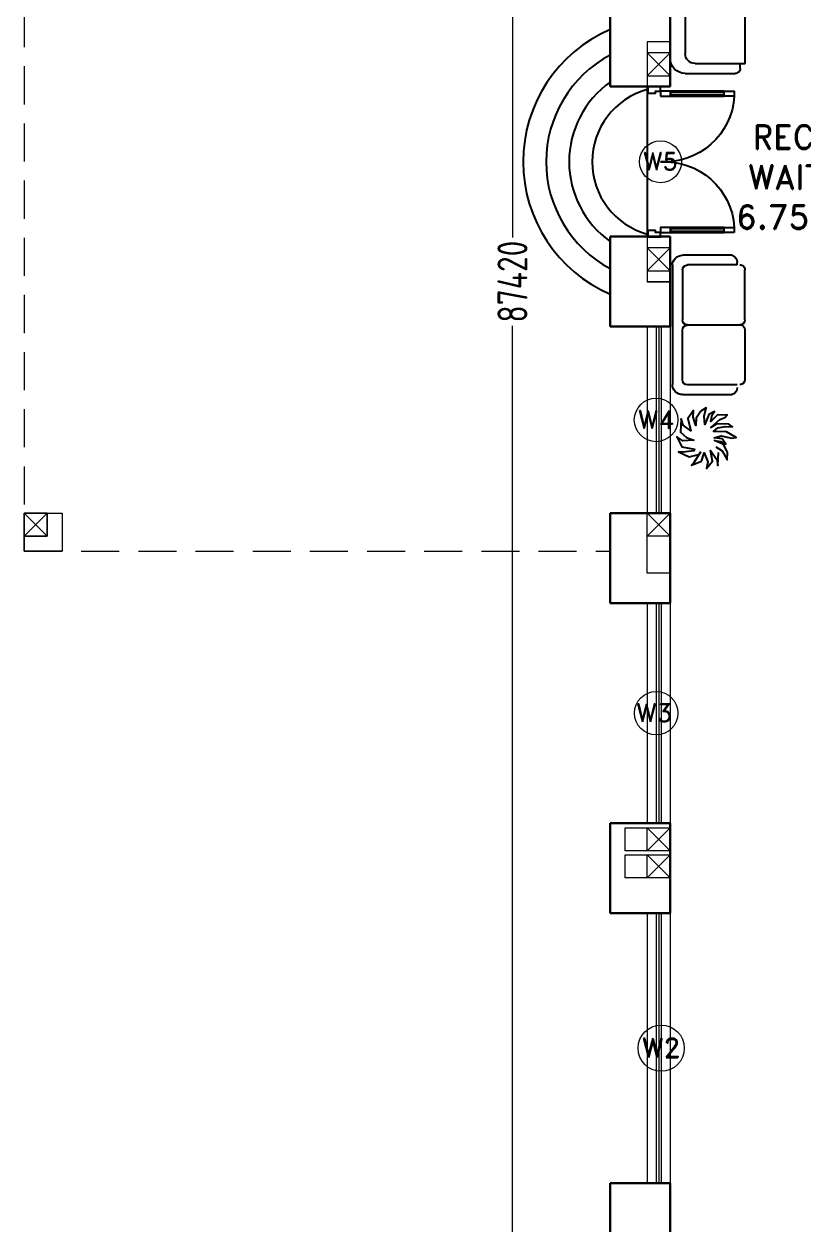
# Model space of a CAD drawing. Header units: inches. Extents: x -605 to 2991212, y -2872845 to 0.
# Drawn here: x 2442706 to 2450503, y -2765277 to -2753269 of the extents above; entities that cross this region are included whole.
import ezdxf

# ---------------------------------------------------------------- set-up
doc = ezdxf.new("R2010")
doc.units = ezdxf.units.IN
doc.header["$LTSCALE"] = 600
doc.header["$MEASUREMENT"] = 0
doc.linetypes.add('DASHED', pattern=[19.05, 12.7, -6.35])
for name, color, linetype in [('A-Door', 150, 'Continuous'), ('A-Glaz', 92, 'Continuous'), ('CAY', 94, 'Continuous'), ('M40-KOLTUKSUNGERI', 136, 'Continuous'), ('NET 01', 8, 'Continuous'), ('see level', 2, 'Continuous'), ('SnT-DIMENSION', 7, 'Continuous'), ('SnT-ROAD', 25, 'Continuous')]:
    doc.layers.add(name, color=color, linetype=linetype)
for name, color, linetype, lineweight in [('DIM', 251, 'Continuous', 0), ('object dash', 250, 'DASHED', 5), ('PV_MASONRY', 10, 'Continuous', 0), ('rRCC 2', 40, 'Continuous', 15), ('TEXT', 7, 'Continuous', 0), ('WALLS', 7, 'Continuous', 30)]:
    doc.layers.add(name, color=color, linetype=linetype, lineweight=lineweight)
doc.layers.add('window', color=7, linetype='Continuous', lineweight=15, true_color=0x735461)
doc.styles.add('DIM', font='geniso.shx', dxfattribs={"width": 0.85})
doc.styles.add('PV_ROMAND', font='romand.shx')
doc.styles.add('ROMAND', font='romand.shx')
doc.dimstyles.new('ST-100', dxfattribs={"dimscale": 100, "dimtxt": 2.5, "dimasz": 2, "dimexe": 0.18, "dimexo": 0.0625, "dimgap": 0.2, "dimtad": 0, "dimdec": 0, "dimzin": 0, "dimdsep": 46, "dimtxsty": 'DIM', "dimblk": 'OPEN90', "dimcen": 0.09, "dimclrd": 256, "dimclrt": 7, "dimadec": 0, "dimazin": 0, "dimtfac": 1, "dimtdec": 0, "dimtofl": 0, "dimtmove": 0, "dimatfit": 3, "dimldrblk": 'OPEN90', "dimfxl": 1, "dimtolj": 1, "dimtzin": 0, "dimlwd": -1, "dimarcsym": 0})

# ---------------------------------------------------------------- blocks, each defined once
blk = doc.blocks.new('A$C5900788F')
at = {"layer": 'A-Door'}
for points in [[(0, 0.59), (0, 0.51), (0.04, 0.51), (0.04, 0.59)], [(1.09, 0.59), (1.09, 0.51), (1.13, 0.51), (1.13, 0.59)], [(0, 0.08), (0, 0.51), (0.04, 0.51), (0.04, 0.08)], [(1.09, 0.08), (1.09, 0.51), (1.13, 0.51), (1.13, 0.08)], [(0, 0), (0, -0.04), (0.015, -0.04), (0.015, -0.05), (0.015, -0.1), (-0.035, -0.1), (-0.035, 0)], [(0, 0), (0, 0.08), (0.04, 0.08), (0.04, 0)], [(1.09, 0), (1.09, 0.08), (1.13, 0.08), (1.13, 0)], [(1.13, 0), (1.165, 0), (1.165, -0.1), (1.115, -0.1), (1.115, -0.05), (1.115, -0.04), (1.13, -0.04)]]:
    blk.add_lwpolyline(points, close=True, dxfattribs=at)
at = {"layer": 'A-Glaz'}
for points in [[(0.01, 0.08), (0.01, 0.51), (0.03, 0.51), (0.03, 0.08)], [(1.1, 0.08), (1.1, 0.51), (1.12, 0.51), (1.12, 0.08)]]:
    blk.add_lwpolyline(points, close=True, dxfattribs=at)
at = {"layer": 'NET 01'}
for centre, start, end in [((0.0075, 0.0325), 356.66366, 86.66366), ((1.1225, 0.0325), 93.33634, 183.33634)]:
    blk.add_arc(centre, 0.5584, start, end, dxfattribs=at)
blk = doc.blocks.new('s1')
at = {"layer": 'M40-KOLTUKSUNGERI', "color": 43, "linetype": 'Continuous'}
for p, q in [((4397948.847, -420035.997), (4397950.497, -420035.997)), ((4397948.697, -420036.647), (4397948.697, -420036.147)), ((4397948.897, -420036.147), (4397950.447, -420036.147)), ((4397950.647, -420036.147), (4397950.647, -420036.647)), ((4397948.797, -420036.747), (4397948.797, -420036.247)), ((4397949.347, -420036.247), (4397949.347, -420036.747)), ((4397949.947, -420036.247), (4397949.947, -420036.747)), ((4397950.547, -420036.247), (4397950.547, -420036.747)), ((4397948.797, -420036.697), (4397948.747, -420036.697)), ((4397948.797, -420036.747), (4397948.797, -420036.697)), ((4397950.597, -420036.697), (4397950.547, -420036.697)), ((4397950.547, -420036.747), (4397948.797, -420036.747))]:
    blk.add_line(p, q, dxfattribs=at)
for centre, radius, start, end in [((4397948.847, -420036.147), 0.15, 90, 180), ((4397950.497, -420036.147), 0.15, 0, 90), ((4397948.897, -420036.247), 0.1, 90, 180), ((4397950.447, -420036.247), 0.1, 0, 90), ((4397948.747, -420036.647), 0.05, 180, 270), ((4397950.597, -420036.647), 0.05, 270, 0)]:
    blk.add_arc(centre, radius, start, end, dxfattribs=at)
blk = doc.blocks.new('s2')
at = {"layer": 'M40-KOLTUKSUNGERI', "color": 43, "linetype": 'Continuous'}
for p, q in [((4397945.89, -420034.337), (4397946.388, -420034.337)), ((4397945.79, -420035.63), (4397945.79, -420034.437)), ((4397945.89, -420034.483), (4397945.89, -420034.981)), ((4397946.438, -420034.433), (4397945.94, -420034.433)), ((4397946.515, -420034.984), (4397946.515, -420034.486)), ((4397945.89, -420035.583), (4397945.89, -420035.083)), ((4397945.94, -420035.031), (4397946.465, -420035.034)), ((4397945.94, -420035.033), (4397946.465, -420035.033)), ((4397946.515, -420035.083), (4397946.515, -420035.584)), ((4397946.388, -420035.73), (4397945.89, -420035.73)), ((4397946.438, -420035.633), (4397945.94, -420035.633)), ((4397946.438, -420035.633), (4397946.438, -420035.657))]:
    blk.add_line(p, q, dxfattribs=at)
for centre, radius, start, end in [((4397945.89, -420034.437), 0.1, 90, 180), ((4397946.366, -420034.406), 0.0723, 357.8498, 72.0605), ((4397945.94, -420034.483), 0.05, 90, 180), ((4397946.465, -420034.486), 0.05, 360, 90), ((4397945.94, -420034.981), 0.05, 180, 270), ((4397946.465, -420034.984), 0.05, 270, 0), ((4397945.94, -420035.083), 0.05, 90, 180), ((4397946.465, -420035.083), 0.05, 360, 90), ((4397945.94, -420035.583), 0.05, 180, 270), ((4397946.465, -420035.584), 0.05, 267.5124, 360), ((4397945.89, -420035.63), 0.1, 180, 270), ((4397946.364, -420035.66), 0.074, 288.8654, 2.2163)]:
    blk.add_arc(centre, radius, start, end, dxfattribs=at)
blk = doc.blocks.new('Archi.Space.tree5413')
at = {"layer": 'CAY'}
blk.add_lwpolyline([(145.517, 88.324), (145.717, 88.02), (146.157, 87.772), (145.771, 87.753), (145.397, 87.943), (145.198, 88.401), (145.238, 88.077), (145.384, 87.829), (145.118, 88.02), (145.064, 88.42), (144.958, 88.058), (145.078, 87.525), (145.051, 87.315), (144.758, 87.791), (144.744, 88.439), (144.558, 88.229), (144.491, 87.867), (144.505, 87.505), (144.385, 87.677), (144.358, 88.286), (144.545, 88.572), (144.145, 88.134), (144.038, 87.886), (143.905, 87.772), (143.932, 88.267), (144.251, 88.572), (143.918, 88.515), (143.745, 88.401), (143.892, 88.686), (144.398, 88.877), (143.972, 88.915), (143.558, 88.819), (143.732, 89.086), (144.078, 89.315), (144.438, 89.334), (144.025, 89.467), (143.692, 89.448), (144.091, 89.734), (144.705, 89.581), (144.425, 89.962), (144.105, 90.057), (144.771, 90.095), (145.038, 89.791), (145.184, 89.429), (145.211, 89.981), (145.011, 90.286), (145.504, 90.038), (145.637, 89.391), (145.704, 89.429), (145.784, 89.962), (145.757, 90.191), (146.011, 89.657), (145.891, 89.2), (145.771, 89.105), (146.33, 89.448), (146.424, 89.543), (146.237, 89.048), (145.811, 88.915), (146.264, 88.724), (146.597, 88.8), (146.237, 88.496), (145.691, 88.591), (146.144, 88.286), (146.45, 88.229), (145.797, 88.191)], dxfattribs=at)
blk = doc.blocks.new('_Open90')
at = {"color": 0, "linetype": 'ByBlock', "lineweight": -2}
for p, q in [((0, 0), (-1, 0)), ((-0.5, 0.5), (0, 0)), ((0, 0), (-0.5, -0.5))]:
    blk.add_line(p, q, dxfattribs=at)
blk = doc.blocks.new('*D2278')
at = {"layer": 'Defpoints', "color": 0, "linetype": 'ByBlock'}
for p in [(2611806, -2241095), (2613003, -2241095), (2613003, -2328515)]:
    blk.add_point(p, dxfattribs=at)
at = {"layer": 'DIM', "color": 0, "lineweight": -2}
for p, q in [((2612006, -2241095), (2611806, -2241095)), ((2612006, -2328515), (2611806, -2328515))]:
    blk.add_line(p, q, dxfattribs=at)
at = {"layer": 'DIM'}
for p, q in [((2611806, -2241295), (2611806, -2284364)), ((2611806, -2328315), (2611806, -2285246))]:
    blk.add_line(p, q, dxfattribs=at)
at = {"layer": 'DIM', "linetype": 'ByBlock', "xscale": 200, "yscale": 200, "zscale": 200}
for p, rotation in [((2611806, -2241095), 90), ((2611806, -2328515), 270)]:
    blk.add_blockref('_Open90', p, dxfattribs=dict(at, rotation=rotation))
at = {"layer": 'DIM', "color": 7, "linetype": 'ByBlock', "insert": (2611806, -2284805), "char_height": 300, "attachment_point": 5, "rotation": 90, "style": 'DIM'}
blk.add_mtext('\\A1;87420', dxfattribs=at)
blk = doc.blocks.new('W2')
at = {"layer": 'TEXT'}
blk.add_circle((2459470, -2350999), 231, dxfattribs=at)
at = {"layer": 'TEXT', "insert": (2459278, -2350898), "char_height": 193.7, "attachment_point": 1, "style": 'PV_ROMAND'}
blk.add_mtext('W2', dxfattribs=at)
blk = doc.blocks.new('W3')
at = {"layer": 'TEXT'}
blk.add_circle((2477450, -2350999), 218, dxfattribs=at)
at = {"layer": 'TEXT', "linetype": 'ByBlock', "style": 'PV_ROMAND'}
blk.add_text('W3', height=182.5, dxfattribs=at).set_placement((2477252, -2351087))
blk = doc.blocks.new('W4')
at = {"layer": 'TEXT'}
blk.add_circle((2474518, -2350999), 218, dxfattribs=at)
at = {"layer": 'TEXT', "insert": (2474337, -2350904), "char_height": 182.5, "attachment_point": 1, "style": 'PV_ROMAND'}
blk.add_mtext('W4', dxfattribs=at)
blk = doc.blocks.new('W5')
at = {"layer": 'TEXT'}
blk.add_circle((2471935, -2350999), 210, dxfattribs=at)
at = {"layer": 'TEXT', "insert": (2471760, -2350907), "char_height": 176.6, "width": 271.73, "attachment_point": 1, "style": 'PV_ROMAND'}
blk.add_mtext('W5', dxfattribs=at)
blk = doc.blocks.new('GGG')
at = {"color": 1, "linetype": 'ByBlock'}
blk.add_lwpolyline([(2613153.2, -2282856.7), (2613153.2, -2284356.9)], dxfattribs=at)
for radius, start, end in [(1440.1, 113.30323, 246.69677), (1210.1, 118.08542, 241.91458), (980.1, 125.53972, 234.46028), (750.1, 105.44007, 254.55993)]:
    blk.add_arc((2613352.9, -2283606.8), radius, start, end, dxfattribs=at)
at = {"layer": 'object dash', "ltscale": 0.05}
for p, q in [((2606923.2, -2279794.3), (2606923.2, -2287500.3)), ((2606923.2, -2287500.3), (2612783.2, -2287500.3))]:
    blk.add_line(p, q, dxfattribs=at)
at = {"layer": 'PV_MASONRY'}
for p, q in [((2613383.1, -2282856.7), (2613153.2, -2282856.7)), ((2613383.1, -2284806.9), (2613153.2, -2284806.9))]:
    blk.add_line(p, q, dxfattribs=at)
at = {"layer": 'rRCC 2', "color": 6}
for p, q in [((2613383.2, -2282746.7), (2613153.2, -2282516.7)), ((2613153.2, -2282746.7), (2613383.2, -2282516.7)), ((2613383.2, -2284696.9), (2613153.2, -2284466.9)), ((2613153.2, -2284696.9), (2613383.2, -2284466.9)), ((2606923.2, -2287120.3), (2607153.2, -2287350.3)), ((2606923.2, -2287350.3), (2607153.2, -2287120.3)), ((2606923.2, -2287350.3), (2607153.2, -2287120.3)), ((2606923.2, -2287120.3), (2607153.2, -2287350.3)), ((2613383.2, -2287120.3), (2613153.2, -2287350.3)), ((2613153.2, -2287120.3), (2613383.2, -2287350.3)), ((2613153.2, -2290265.9), (2613383.2, -2290495.9)), ((2613153.2, -2290495.9), (2613383.2, -2290265.9)), ((2613153.2, -2290535.9), (2613383.2, -2290765.9)), ((2613153.2, -2290765.9), (2613383.2, -2290535.9))]:
    blk.add_line(p, q, dxfattribs=at)
for points in [[(2613153.2, -2282856.7), (2613383.2, -2282856.7), (2613383.2, -2282406.7), (2613153.2, -2282406.7)], [(2613383.2, -2282746.7), (2613383.2, -2282516.7), (2613153.2, -2282516.7), (2613153.2, -2282746.7)], [(2613153.2, -2284806.9), (2613383.2, -2284806.9), (2613383.2, -2284356.9), (2613153.2, -2284356.9)], [(2613383.2, -2284696.9), (2613383.2, -2284466.9), (2613153.2, -2284466.9), (2613153.2, -2284696.9)], [(2606923.2, -2287120.3), (2607153.2, -2287120.3), (2607153.2, -2287350.3), (2606923.2, -2287350.3)], [(2606923.2, -2287350.3), (2607153.2, -2287350.3), (2607153.2, -2287120.3), (2606923.2, -2287120.3)], [(2606923.2, -2287500.3), (2606923.2, -2287120.3), (2607303.2, -2287120.3), (2607303.2, -2287500.3)], [(2613153.2, -2287120.3), (2613383.2, -2287120.3), (2613383.2, -2287720.3), (2613153.2, -2287720.3)], [(2613383.2, -2287120.3), (2613383.2, -2287350.3), (2613153.2, -2287350.3), (2613153.2, -2287120.3)], [(2612933.2, -2290495.9), (2612933.2, -2290265.9), (2613383.2, -2290265.9), (2613383.2, -2290495.9)], [(2613153.2, -2290265.9), (2613383.2, -2290265.9), (2613383.2, -2290495.9), (2613153.2, -2290495.9)], [(2612933.2, -2290765.9), (2612933.2, -2290535.9), (2613383.2, -2290535.9), (2613383.2, -2290765.9)], [(2613153.2, -2290535.9), (2613383.2, -2290535.9), (2613383.2, -2290765.9), (2613153.2, -2290765.9)]]:
    blk.add_lwpolyline(points, close=True, dxfattribs=at)
at = {"layer": 'WALLS', "linetype": 'ByBlock'}
for p, q in [((2612783.2, -2281955.3), (2612783.2, -2282855.3)), ((2613383.2, -2281955.3), (2613383.2, -2282855.3)), ((2612783.2, -2282855.3), (2613383.2, -2282855.3)), ((2612783.2, -2284355.3), (2613383.2, -2284355.3)), ((2612783.2, -2284355.3), (2612783.2, -2285255.3)), ((2613383.2, -2284355.3), (2613383.2, -2285255.3)), ((2612783.2, -2285255.3), (2613383.2, -2285255.3)), ((2612783.2, -2287120.3), (2613383.2, -2287120.3)), ((2612783.2, -2287120.3), (2612783.2, -2288020.3)), ((2613383.2, -2287120.3), (2613383.2, -2288020.3)), ((2612783.2, -2288020.3), (2613383.2, -2288020.3)), ((2612783.2, -2290220.3), (2613383.2, -2290220.3)), ((2612783.2, -2290220.3), (2612783.2, -2291120.3)), ((2613383.2, -2290220.3), (2613383.2, -2291120.3)), ((2612783.2, -2291120.3), (2613383.2, -2291120.3)), ((2612783.2, -2293820.3), (2613383.2, -2293820.3)), ((2612783.2, -2293820.3), (2612783.2, -2294720.3)), ((2613383.2, -2293820.3), (2613383.2, -2294720.3))]:
    blk.add_line(p, q, dxfattribs=at)
at = {"layer": 'window', "color": 146, "linetype": 'ByBlock', "true_color": 0x105689}
for p, q in [((2613153.2, -2285255.3), (2613153.2, -2287120.3)), ((2613243.2, -2285255.3), (2613243.2, -2287120.3)), ((2613268.2, -2285255.3), (2613268.2, -2287120.3)), ((2613293.2, -2285255.3), (2613293.2, -2287120.3)), ((2613383.2, -2285255.3), (2613383.2, -2287120.3)), ((2613153.2, -2288020.3), (2613153.2, -2290220.3)), ((2613243.2, -2288020.3), (2613243.2, -2290220.3)), ((2613268.2, -2288020.3), (2613268.2, -2290220.3)), ((2613293.2, -2288020.3), (2613293.2, -2290220.3)), ((2613383.2, -2288020.3), (2613383.2, -2290220.3)), ((2613153.2, -2291120.3), (2613153.2, -2293820.3)), ((2613243.2, -2291120.3), (2613243.2, -2293820.3)), ((2613268.2, -2291120.3), (2613268.2, -2293820.3)), ((2613293.2, -2291120.3), (2613293.2, -2293820.3)), ((2613383.2, -2291120.3), (2613383.2, -2293820.3))]:
    blk.add_line(p, q, dxfattribs=at)
for name, p, xscale, yscale, zscale, rotation in [('A$C5900788F', (2613286.1, -2284313), -1249.999999987898, 1249.999999987898, 1249.999999987898, 270), ('Archi.Space.tree5413', (2631505.4, -2257354.4), -200, 200, 200, 89.9999999999999)]:
    blk.add_blockref(name, p, dxfattribs=dict(xscale=xscale, yscale=yscale, zscale=zscale, rotation=rotation))
at = {"layer": 'see level', "color": 7, "linetype": 'ByBlock', "xscale": -1000, "yscale": 1000, "zscale": 1000}
for name, p, rotation in [('s1', (-417422614, 4395667923), 89.9999999999999), ('s2', (-4395332384.6, -422320271.6), 180)]:
    blk.add_blockref(name, p, dxfattribs=dict(at, rotation=rotation))
at = {"layer": 'SnT-ROAD', "color": 4, "linetype": 'ByBlock'}
for name, p in [('W5', (141351, 67392.6)), ('W4', (138724.3, 64811.5)), ('W3', (135793.1, 61879)), ('W2', (153823.1, 58529))]:
    blk.add_blockref(name, p, dxfattribs=at)
at = {"layer": 'SnT-DIMENSION', "linetype": 'ByBlock', "insert": (2616990.8, -2283239.2), "char_height": 240, "width": 3407.38, "attachment_point": 3, "style": 'ROMAND'}
blk.add_mtext('\\A1;\\pxqc;RECEPTION &\\PWAITING AREA\\P6.75M X 6.30M', dxfattribs=at)
at = {"layer": 'DIM'}
dim = blk.add_linear_dim(base=(2611806, -2241094.8), p1=(2613003.2, -2328514.8), p2=(2613003.2, -2241094.8), angle=90, dimstyle='ST-100', override={"dimtxt": 3, "dimexe": 0, "dimexo": 0, "dimtmove": 1, "dimfxl": 2, "dimfxlon": 1, "dimtfillclr": 256, "dimarcsym": 1}, dxfattribs=at)
dim.commit()
dim.dimension.update_dxf_attribs({"geometry": '*D2278', "text_midpoint": (2611806, -2284804.8)})

msp = doc.modelspace()

# ---------------------------------------------------------------- block references
at = {"layer": 'SnT-ROAD', "color": 1, "linetype": 'ByBlock'}
msp.add_blockref('GGG', (-164217.6, -471039.5), dxfattribs=at)

doc.saveas('drawing.dxf')
